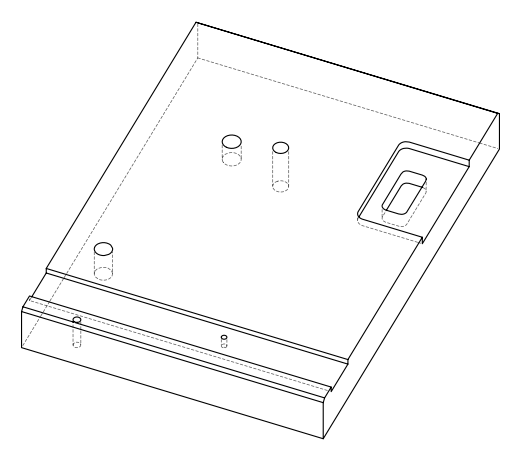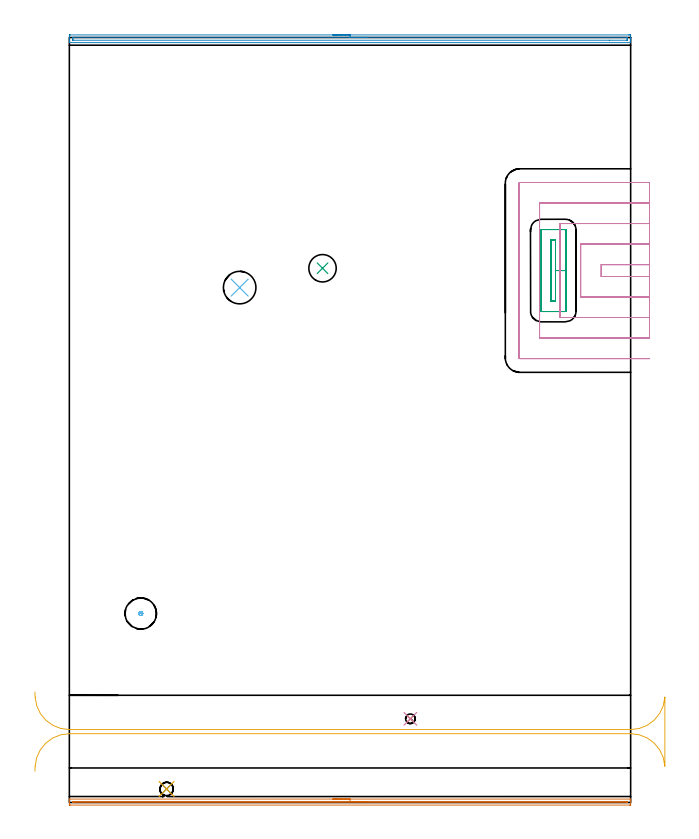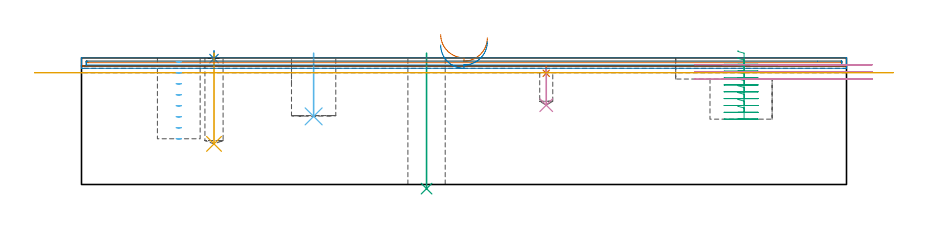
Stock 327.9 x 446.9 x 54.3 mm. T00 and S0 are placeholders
(PLAN: 12 operations, 9 tool changes, 25.7 min)
(1 SPOT_DRILL | STEP1POCKET | NXT0321_9005460120000 | 0.03 min | 593 mm3)
(2 SPOT_DRILL_1 | STEP1POCKET_1 | NXT0321_9005460120000 | 0.03 min | 1 mm3)
(3 INDEXABLE_INSERT_DRILL_THROUGH_HOLE_FROM_SOLID | STEP1HOLE | NXT0302_003 | 0.23 min | 10889 mm3)
(4 DRILL_BLIND_HOLE_INTO_CENTER | STEP1POCKET | UGT0301_179 | 0.07 min | 320 mm3)
(5 DRILL_BLIND_HOLE_INTO_CENTER_1 | STEP1POCKET_1 | NXT0301_049 | 0.16 min | 1703 mm3)
(6 INDEXABLE_INSERT_DRILL_BLIND_HOLE_FROM_SOLID | STEP1POCKET_3 | NXT0302_009 | 0.11 min | 7040 mm3)
(7 AREA_MILL | FG_CHAMFER_SURFACE | UGT0205_001 | 5.39 min | 2007 mm3)
(8 AREA_MILL_1 | FG_CHAMFER_SURFACE_1 | UGT0205_001 | 5.42 min | 3320 mm3)
(9 MILL_RECTANGULAR_POCKET | POCKET_RECTANGULAR_STRAIGHT | NXT0201_011 | Follow Part, ap 3, ae 75% | 4.6 min | 41036 mm3)
(10 MILL_SLOT | SLOT_PARTIAL_RECTANGULAR | UGT0201_008 | Follow Part, ap 4, ae 75% | 7.64 min | 64726 mm3)
(11 MILL_RECTANGULAR_SLOT | SLOT_RECTANGULAR | UGT0201_019 | Follow Part, ap 10, ae 75% | 1.66 min | 88428 mm3)
(12 MILL_BLIND_HOLE_FROM_SOLID_MATERIAL | STEP1POCKET_2 | UGT0201_008 | Spiral | 0.36 min | 9118 mm3)
(TOOL NXT0321_9005460120000 | NC Spot Drill, 142deg, 12mm, Carbide, Uncoated | D12 PA142 FL30 Z2)
(TOOL NXT0302_003 | Index. Insert Drill 16mm [880-D1600L20-05] | D16 PA176 FL80 Z2)
(TOOL UGT0301_179 | Twist Drill 5.6 mm | D5.6 PA118 FL55 Z2)
(TOOL NXT0301_049 | Carbide Drill 7.8mm [860.1-0780-039A1-MM 2214] | D7.8 PA140 FL53 Z2)
(TOOL NXT0302_009 | Index. Insert Drill 19mm [880-D1900L25-05] | D19 PA176 FL95 Z2)
(TOOL UGT0205_001 | Chamfer Mill 20 x 3 x 45 deg. | D20 FL50 Z2)
(TOOL NXT0201_011 | ENDMILL 12mm [2P460-1200-NA 1630] | D12 FL38 Z6)
(TOOL UGT0201_008 | End Mill 16 mm | D16 FL32 Z4)
(TOOL UGT0201_019 | End mill 40 mm | D40 FL63 Z6)
(OP 1 SPOT_DRILL)
G17 G21 G94 G90
T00 M6
G54
G17 G0 G90 X199.2 Y48.9 S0 M3
G43 Z64.3 H0
G94 G81 G98 Z47.659 F250. R50.9
G80
M5
M2
(OP 2 SPOT_DRILL_1)
G17 G21 G94 G90
T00 M6
G54
G17 G0 G90 X56.8 Y7.9 S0 M3
G43 Z64.3 H0
G94 G81 G98 Z53.964 F250. R57.3
G80
M5
M2
(OP 3 INDEXABLE_INSERT_DRILL_THROUGH_HOLE_FROM_SOLID)
G17 G21 G94 G90
T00 M6
G54
G17 G0 G90 X147.9 Y312.1 S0 M3
G43 Z64.3 H1
G94 G81 G98 Z-1.779 F250. R56.3
G80
M5
M2
(OP 4 DRILL_BLIND_HOLE_INTO_CENTER)
G17 G21 G94 G90
T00 M6
G54
G17 G0 G90 X199.2 Y48.9 S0 M3
G43 Z64.3 H0
G94 G81 G98 Z34. F250. R49.9
G80
M5
M2
(OP 5 DRILL_BLIND_HOLE_INTO_CENTER_1)
G17 G21 G94 G90
T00 M6
G54
G17 G0 G90 X56.8 Y7.9 S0 M3
G43 Z64.3 H1
G94 G81 G98 Z17.4 F250. R56.3
G80
M5
M2
(OP 6 INDEXABLE_INSERT_DRILL_BLIND_HOLE_FROM_SOLID)
G17 G21 G94 G90
T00 M6
G54
G17 G0 G90 X99.5 Y300.8 S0 M3
G43 Z64.3 H1
G94 G81 G98 Z29.2 F250. R56.3
G80
M5
M2
(OP 7 AREA_MILL)
G17 G21 G94 G90
T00 M6
G54
G17 G0 G90 X153.95 Y2. S1061 M3
G43 Z64.3 H0
G94 G1 X153.988 Z63.428 F250.
X154.102 Z62.563
X154.291 Z61.712
X154.553 Z60.88
X154.887 Z60.074
X155.29 Z59.3
X155.758 Z58.564
X156.29 Z57.872
X156.879 Z57.229
X157.522 Z56.64
X158.214 Z56.108
X158.95 Z55.64
X159.724 Z55.237
X160.53 Z54.903
X161.362 Z54.641
X162.214 Z54.452
X163.078 Z54.338
X163.95 Z54.3
X327.739
X327.89 Y1.994 Z54.293
X327.9 Y1.69 Z53.989
Y1.325 Z53.624
Y0.69 Z52.985
Y-0.507 Z51.789
X327.895 Y-1.07 Z51.224
X327.89 Y-1.49 Z50.804
X327.724 Y-1.495 Z50.801
X327.293 Y-1.5 Z50.8
X0.607
X0.176 Y-1.495 Z50.801
X0.01 Y-1.49 Z50.804
X0. Y-1.07 Z51.224
Y-0.507 Z51.789
Y-0.19 Z52.106
Y0.373 Z52.669
Y0.69 Z52.985
Y1.69 Z53.99
X0.01 Y1.994 Z54.293
X0.161 Y2. Z54.3
X163.95
Y0.586 Z52.886
X325.508 Y0.585 Z52.885
X325.615 Y0.584 Z52.884
X325.862 Y0.579 Z52.879
X325.89 Y0.498 Z52.798
X325.897 Y0.306 Z52.606
X325.898 Y0.057 Z52.357
X325.895 Y-0.008 Z52.292
X325.89 Y-0.058 Z52.242
X325.883 Y-0.079 Z52.221
X325.402 Y-0.086 Z52.214
X3.074
X2.392 Y-0.085 Z52.215
X2.285 Y-0.084 Z52.216
X2.038 Y-0.079 Z52.221
X2.01 Y0.002 Z52.302
X2.004 Y0.193 Z52.493
X2.009 Y0.516 Z52.816
X2.012 Y0.58 Z52.88
X2.026 Y0.582 Z52.882
X2.072 Y0.584 Z52.884
X2.165 Y0.585 Z52.885
X2.352 Y0.586 Z52.886
X163.95
X164.822 Z52.924
X165.686 Z53.038
X166.538 Z53.226
X167.37 Z53.489
X168.176 Z53.823
X168.95 Z54.225
X169.686 Z54.694
X170.378 Z55.225
X171.021 Z55.815
X171.61 Z56.458
X172.142 Z57.15
X172.61 Z57.886
X173.013 Z58.66
X173.347 Z59.466
X173.609 Z60.298
X173.798 Z61.149
X173.912 Z62.014
X173.95 Z62.886
G0 Z64.3
M5
M2
(OP 8 AREA_MILL_1)
G17 G21 G94 G90
T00 M6
G54
G17 G0 G90 X153.95 Y448.4 S1061 M3
G43 Z64.3 H0
Z59.8
G94 G1 X153.988 Z58.928 F250.
X154.102 Z58.064
X154.291 Z57.212
X154.553 Z56.38
X154.887 Z55.574
X155.29 Z54.8
X155.758 Z54.064
X156.29 Z53.372
X156.879 Z52.729
X157.522 Z52.14
X158.214 Z51.609
X158.95 Z51.14
X159.724 Z50.737
X160.53 Z50.403
X161.362 Z50.141
X162.214 Z49.952
X163.078 Z49.838
X163.95 Z49.8
X326.805
X327.293 Y448.399 Z49.801
X327.774 Y448.394 Z49.802
X327.891 Y448.391 Z49.805
X327.9 Y447.917 Z50.278
Y447.635 Z50.56
Y447.034 Z51.16
Y446.469 Z51.728
Y446.15 Z52.046
Y445.585 Z52.611
Y445.266 Z52.929
Y444.629 Z53.57
Y444.248 Z53.951
Y443.915 Z54.276
X327.892 Y443.902 Z54.288
X327.739 Y443.9 Z54.3
X0.161
X0.008 Y443.902 Z54.288
X0. Y443.915 Z54.276
Y444.248 Z53.951
Y444.629 Z53.57
Y445.266 Z52.929
Y446.469 Z51.728
Y447.034 Z51.16
Y447.635 Z50.56
X0.003 Y447.917 Z50.278
X0.009 Y448.391 Z49.805
X0.126 Y448.394 Z49.802
X0.607 Y448.4 Z49.8
X163.95
Y446.986 Z51.214
X325.508 Y446.985 Z51.215
X325.557
X325.89 Y446.975 Z51.225
X325.894 Y446.871 Z51.329
X325.899 Y446.646 Z51.554
X325.9 Y446.15 Z52.05
X325.899 Y445.762 Z52.438
X325.892 Y445.373 Z52.827
X325.89 Y445.326 Z52.874
X325.874 Y445.321 Z52.879
X325.824 Y445.318 Z52.882
X325.719 Y445.315 Z52.885
X315.438 Y445.314 Z52.886
X2.392 Y445.315 Z52.885
X2.343
X2.01 Y445.325 Z52.875
X2.006 Y445.429 Z52.771
X2.001 Y445.654 Z52.546
X2. Y446.15 Z52.05
X2.001 Y446.538 Z51.662
X2.008 Y446.927 Z51.273
X2.01 Y446.974 Z51.226
X2.026 Y446.979 Z51.221
X2.076 Y446.982 Z51.218
X2.181 Y446.985 Z51.215
X163.95 Y446.986 Z51.214
X164.822 Z51.252
X165.686 Z51.366
X166.538 Z51.555
X167.37 Z51.817
X168.176 Z52.151
X168.95 Z52.554
X169.686 Z53.023
X170.378 Z53.554
X171.021 Z54.143
X171.61 Z54.786
X172.142 Z55.478
X172.61 Z56.214
X173.013 Z56.988
X173.347 Z57.794
X173.609 Z58.626
X173.798 Z59.478
X173.912 Z60.343
X173.95 Z61.214
G0 Z64.3
M5
M2
(OP 9 MILL_RECTANGULAR_POCKET)
G17 G21 G94 G90
T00 M6
G54
G17 G0 G90 X281.4 Y294.405 S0 M3
G43 Z64.428 H1
Z57.428
G94 G1 Y292.8 Z56.998 F250.
X284. Z56.301
Y310.75 Z51.492
Y328.7 F500.
X281.4
Y292.8
X284.
Y310.75
X290.
Y334.4
G3 X289.7 Y334.7 R0.3
G1 X275.7
G3 X275.4 Y334.4 R0.3
G1 Y287.1
G3 X275.7 Y286.8 R0.3
G1 X289.7
G3 X290. Y287.1 R0.3
G1 Y310.75
Y311.75
G0 X281.4 Y294.405 Z54.492
G1 Y292.8 Z54.062 F250.
X284. Z53.365
Y310.75 Z48.555
Y328.7 F500.
X281.4
Y292.8
X284.
Y310.75
X290.
Y334.4
G3 X289.7 Y334.7 R0.3
G1 X275.7
G3 X275.4 Y334.4 R0.3
G1 Y287.1
G3 X275.7 Y286.8 R0.3
G1 X289.7
G3 X290. Y287.1 R0.3
G1 Y310.75
Y311.75
G0 X281.4 Y294.405 Z51.555
G1 Y292.8 Z51.125 F250.
X284. Z50.428
Y310.75 Z45.619
Y328.7 F500.
X281.4
Y292.8
X284.
Y310.75
X290.
Y334.4
G3 X289.7 Y334.7 R0.3
G1 X275.7
G3 X275.4 Y334.4 R0.3
G1 Y287.1
G3 X275.7 Y286.8 R0.3
G1 X289.7
G3 X290. Y287.1 R0.3
G1 Y310.75
Y311.75
G0 X281.4 Y294.405 Z48.619
G1 Y292.8 Z48.189 F250.
X284. Z47.492
Y310.75 Z42.682
Y328.7 F500.
X281.4
Y292.8
X284.
Y310.75
X290.
Y334.4
G3 X289.7 Y334.7 R0.3
G1 X275.7
G3 X275.4 Y334.4 R0.3
G1 Y287.1
G3 X275.7 Y286.8 R0.3
G1 X289.7
G3 X290. Y287.1 R0.3
G1 Y310.75
Y311.75
G0 X281.4 Y294.405 Z45.682
G1 Y292.8 Z45.252 F250.
X284. Z44.556
Y310.75 Z39.746
Y328.7 F500.
X281.4
Y292.8
X284.
Y310.75
X290.
Y334.4
G3 X289.7 Y334.7 R0.3
G1 X275.7
G3 X275.4 Y334.4 R0.3
G1 Y287.1
G3 X275.7 Y286.8 R0.3
G1 X289.7
G3 X290. Y287.1 R0.3
G1 Y310.75
Y311.75
G0 X281.4 Y294.405 Z42.746
G1 Y292.8 Z42.316 F250.
X284. Z41.619
Y310.75 Z36.809
Y328.7 F500.
X281.4
Y292.8
X284.
Y310.75
X290.
Y334.4
G3 X289.7 Y334.7 R0.3
G1 X275.7
G3 X275.4 Y334.4 R0.3
G1 Y287.1
G3 X275.7 Y286.8 R0.3
G1 X289.7
G3 X290. Y287.1 R0.3
G1 Y310.75
Y311.75
G0 X281.4 Y294.405 Z39.809
G1 Y292.8 Z39.379 F250.
X284. Z38.683
Y310.75 Z33.873
Y328.7 F500.
X281.4
Y292.8
X284.
Y310.75
X290.
Y334.4
G3 X289.7 Y334.7 R0.3
G1 X275.7
G3 X275.4 Y334.4 R0.3
G1 Y287.1
G3 X275.7 Y286.8 R0.3
G1 X289.7
G3 X290. Y287.1 R0.3
G1 Y310.75
Y311.75
G0 X281.4 Y294.405 Z36.873
G1 Y292.8 Z36.443 F250.
X284. Z35.746
Y310.75 Z30.936
Y328.7 F500.
X281.4
Y292.8
X284.
Y310.75
X290.
Y334.4
G3 X289.7 Y334.7 R0.3
G1 X275.7
G3 X275.4 Y334.4 R0.3
G1 Y287.1
G3 X275.7 Y286.8 R0.3
G1 X289.7
G3 X290. Y287.1 R0.3
G1 Y310.75
Y311.75
G0 X281.4 Y294.405 Z33.936
G1 Y292.8 Z33.506 F250.
X284. Z32.81
Y310.75 Z28.
Y328.7 F500.
X281.4
Y292.8
X284.
Y310.75
X290.
Y334.4
G3 X289.7 Y334.7 R0.3
G1 X275.7
G3 X275.4 Y334.4 R0.3
G1 Y287.1
G3 X275.7 Y286.8 R0.3
G1 X289.7
G3 X290. Y287.1 R0.3
G1 Y310.75
Y311.75
G0 Z64.428
M5
M2
(OP 10 MILL_SLOT)
G17 G21 G94 G90
T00 M6
G54
G17 G0 G90 X338.9 Y314.2 S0 M3
G43 Z64.428 H0
Z51.352
G94 G1 X335.9 F250.
X310.7 F500.
Y307.3
X335.9
X338.9 F250.
Y326.2
X335.9
X298.7 F500.
Y295.3
X335.9
X338.9 F250.
Y338.2
X335.9
X286.7 F500.
Y332.7
Y329.7 F250.
Y291.8 F500.
Y288.8 F250.
Y283.3 F500.
X335.9
X338.9 F250.
Y350.2
X335.9
X274.7 F500.
Y271.3
X335.9
X338.9 F250.
Y362.2
X335.9
X263.1 F500.
G3 X262.7 Y361.8 R0.4
G1 Y259.7
G3 X263.1 Y259.3 R0.4
G1 X335.9
X338.9 F250.
G0 Y314.2 Z48.276
G1 X335.9
X310.7 F500.
Y307.3
X335.9
X338.9 F250.
Y326.2
X335.9
X298.7 F500.
Y295.3
X335.9
X338.9 F250.
Y338.2
X335.9
X286.7 F500.
Y332.7
Y329.7 F250.
Y291.8 F500.
Y288.8 F250.
Y283.3 F500.
X335.9
X338.9 F250.
Y350.2
X335.9
X274.7 F500.
Y271.3
X335.9
X338.9 F250.
Y362.2
X335.9
X263.1 F500.
G3 X262.7 Y361.8 R0.4
G1 Y259.7
G3 X263.1 Y259.3 R0.4
G1 X335.9
X338.9 F250.
G0 Y314.2 Z45.2
G1 X335.9
X310.7 F500.
Y307.3
X335.9
X338.9 F250.
Y326.2
X335.9
X298.7 F500.
Y295.3
X335.9
X338.9 F250.
Y338.2
X335.9
X286.7 F500.
Y332.7
Y329.7 F250.
Y291.8 F500.
Y288.8 F250.
Y283.3 F500.
X335.9
X338.9 F250.
Y350.2
X335.9
X274.7 F500.
Y271.3
X335.9
X338.9 F250.
Y362.2
X335.9
X263.1 F500.
G3 X262.7 Y361.8 R0.4
G1 Y259.7
G3 X263.1 Y259.3 R0.4
G1 X335.9
X338.9 F250.
G0 Z64.428
M5
M2
(OP 11 MILL_RECTANGULAR_SLOT)
G17 G21 G94 G90
T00 M6
G54
G17 G0 G90 X-20.134 Y18.3 S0 M3
G43 Z64.428 H0
Z47.9
G94 G1 X-19.97 Y21.295 F250.
G2 X0. Y40.2 R20. F500.
G1 X327.9
G2 X347.87 Y21.295 R20.
G1 X347.9
Y61.505
X347.87
G2 X327.9 Y42.6 R20.
G1 X0.
G2 X-19.97 Y61.505 R20.
G1 X-20.134 Y64.5 F250.
G0 Z64.428
M5
M2
(OP 12 MILL_BLIND_HOLE_FROM_SOLID_MATERIAL)
G17 G21 G94 G90
T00 M6
G54
G17 G0 G90 X41.7 Y110.4 S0 M3
G43 Z64.3 H0
Z52.588
G94 G3 X42.275 Y110.975 R0.575 F250.
X41.7 Y111.55 R0.575
X40.55 Y110.4 R1.15
X41.7 Y111.55 R-1.15
X41.125 Y110.975 R0.575
X41.7 Y110.4 R0.575
G0 Z47.875
G3 X42.275 Y110.975 R0.575
X41.7 Y111.55 R0.575
X40.55 Y110.4 R1.15
X41.7 Y111.55 R-1.15
X41.125 Y110.975 R0.575
X41.7 Y110.4 R0.575
G0 Z43.163
G3 X42.275 Y110.975 R0.575
X41.7 Y111.55 R0.575
X40.55 Y110.4 R1.15
X41.7 Y111.55 R-1.15
X41.125 Y110.975 R0.575
X41.7 Y110.4 R0.575
G0 Z38.45
G3 X42.275 Y110.975 R0.575
X41.7 Y111.55 R0.575
X40.55 Y110.4 R1.15
X41.7 Y111.55 R-1.15
X41.125 Y110.975 R0.575
X41.7 Y110.4 R0.575
G0 Z33.738
G3 X42.275 Y110.975 R0.575
X41.7 Y111.55 R0.575
X40.55 Y110.4 R1.15
X41.7 Y111.55 R-1.15
X41.125 Y110.975 R0.575
X41.7 Y110.4 R0.575
G0 Z29.025
G3 X42.275 Y110.975 R0.575
X41.7 Y111.55 R0.575
X40.55 Y110.4 R1.15
X41.7 Y111.55 R-1.15
X41.125 Y110.975 R0.575
X41.7 Y110.4 R0.575
G0 Z24.313
G3 X42.275 Y110.975 R0.575
X41.7 Y111.55 R0.575
X40.55 Y110.4 R1.15
X41.7 Y111.55 R-1.15
X41.125 Y110.975 R0.575
X41.7 Y110.4 R0.575
G0 Z19.6
G3 X42.275 Y110.975 R0.575
X41.7 Y111.55 R0.575
X40.55 Y110.4 R1.15
X41.7 Y111.55 R-1.15
X41.125 Y110.975 R0.575
X41.7 Y110.4 R0.575
G0 Z64.3
M5
M2
